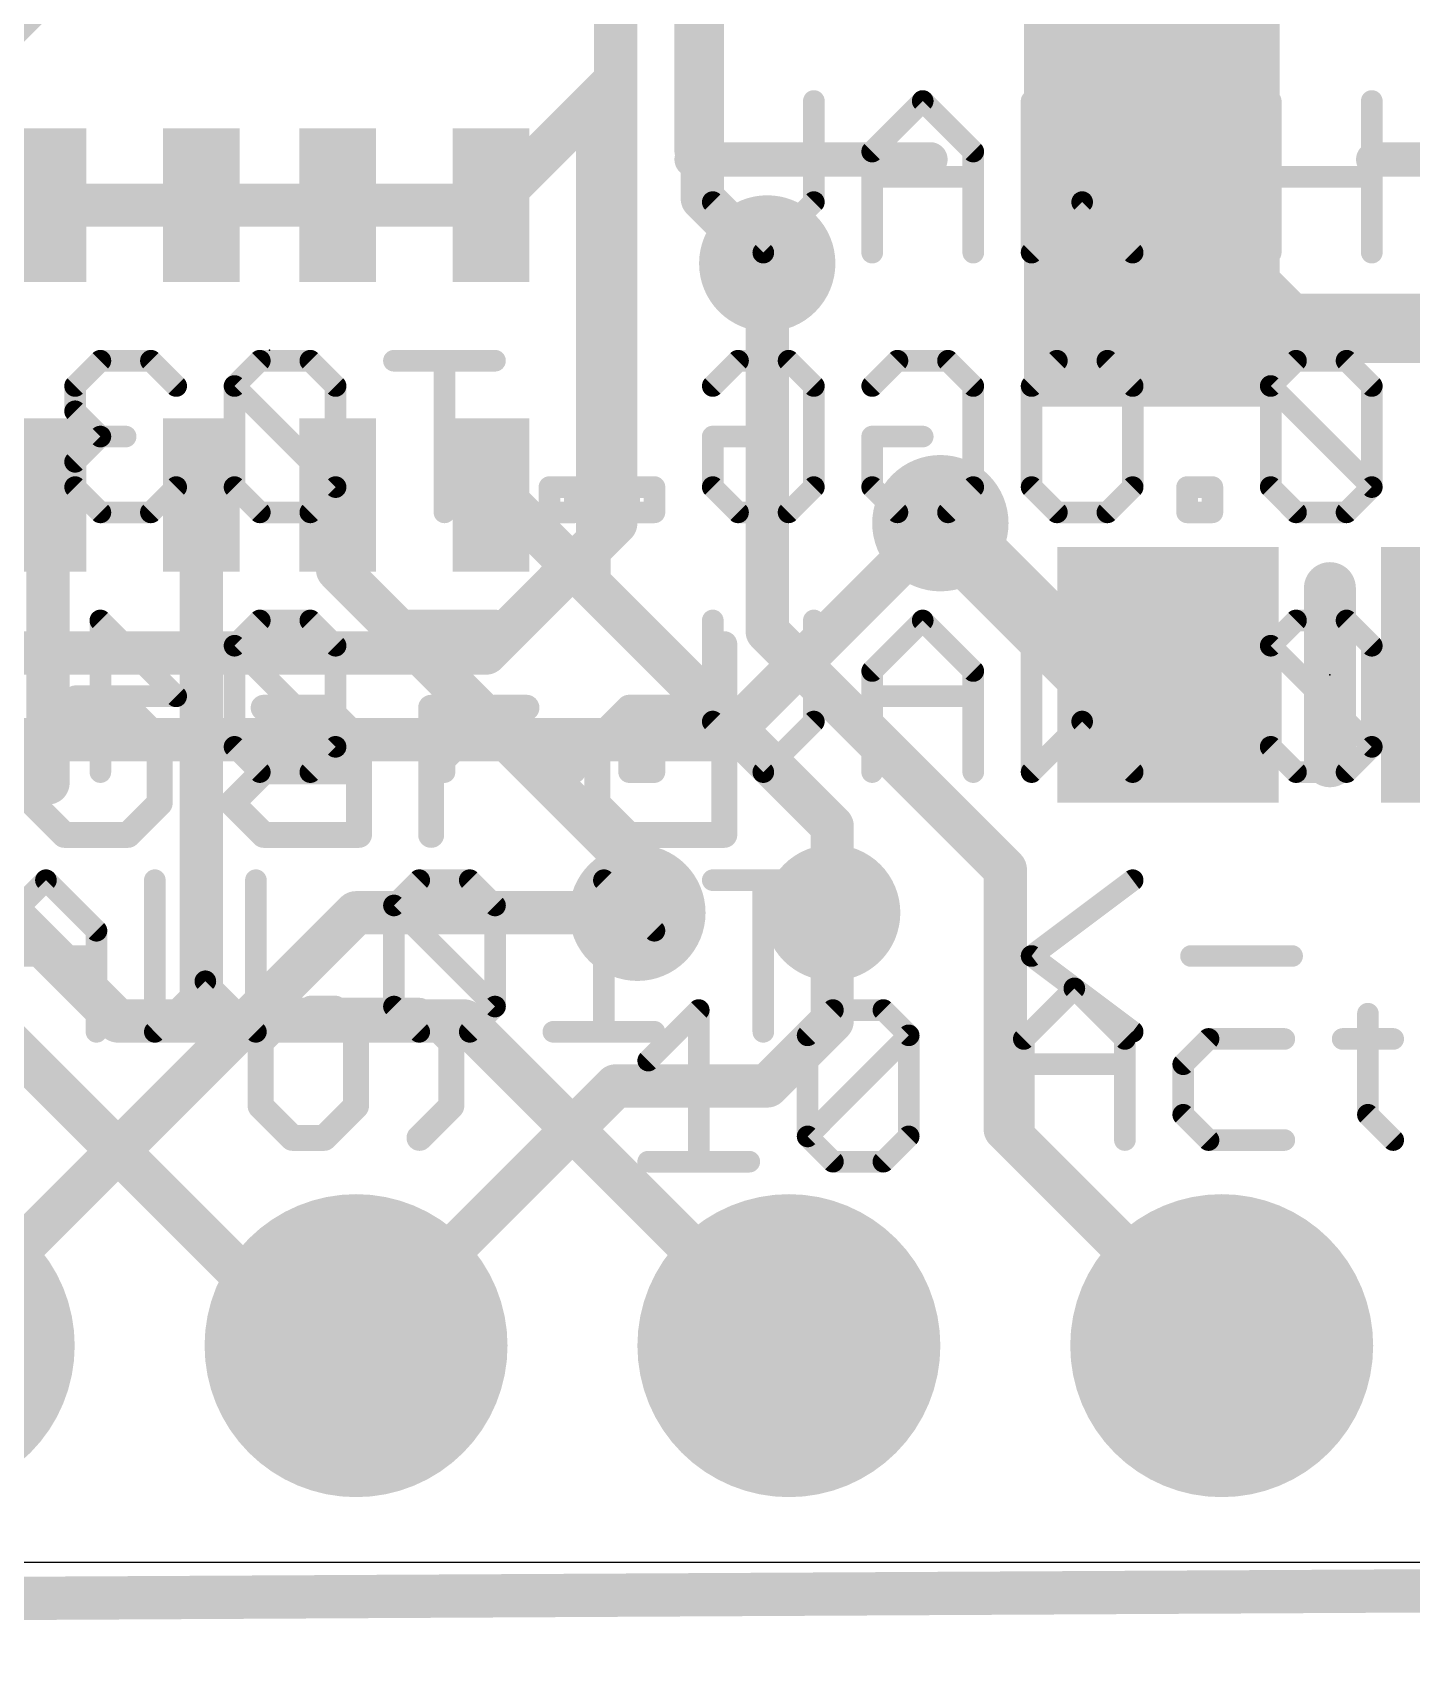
# Model space of a CAD drawing. Extents: x -0.5 to 47.2, y -0.5 to 23.4.
# Drawn here: x 31.12 to 39.21, y -0.51 to 8.98 of the extents above; entities that cross this region are included whole.
import ezdxf

# ---------------------------------------------------------------- set-up
doc = ezdxf.new("R2010")
doc.units = 0
for name, color, linetype in [('1', 12, 'CONTINUOUS'), ('16', 132, 'CONTINUOUS'), ('17', 110, 'CONTINUOUS'), ('18', 110, 'CONTINUOUS'), ('20', 53, 'CONTINUOUS'), ('21', 40, 'CONTINUOUS'), ('22', 6, 'CONTINUOUS'), ('23', 40, 'CONTINUOUS')]:
    doc.layers.add(name, color=color, linetype=linetype)

# ---------------------------------------------------------------- blocks, each defined once
blk = doc.blocks.new('ROUNDP')
at = {"const_width": 0.5}
blk.add_lwpolyline([(0, -0.25, 1), (0, 0.25, 1), (0, -0.25)], format="xyb", dxfattribs=at)
blk = doc.blocks.new('RECT')
blk.add_solid([(-0.5, -0.5), (0.5, -0.5), (-0.5, 0.5), (0.5, 0.5)])
blk = doc.blocks.new('ROUNDV')
at = {"const_width": 0.5}
blk.add_lwpolyline([(0, -0.25, 1), (0, 0.25, 1), (0, -0.25)], format="xyb", dxfattribs=at)

msp = doc.modelspace()

# ---------------------------------------------------------------- linework, layer by layer
at = {"layer": '1'}
for points, const_width in [([(37.973, 13.208), (37.973, 8.313)], 0.4064), ([(34.544, 12.573), (34.544, 8.694)], 0.254), ([(30.734, 8.763), (32.004, 10.033)], 0.254), ([(34.544, 8.694), (33.812, 7.962)], 0.254), ([(37.973, 8.313), (37.69, 8.03)], 0.4064), ([(38.481, 7.239), (37.69, 8.03)], 0.4064), ([(31.203, 7.962), (30.099, 6.858)], 0.254), ([(31.212, 7.962), (31.203, 7.962)], 0.254), ([(31.212, 7.962), (32.112, 7.962)], 0.254), ([(32.112, 7.962), (32.912, 7.962)], 0.254), ([(32.912, 7.962), (33.812, 7.962)], 0.254), ([(35.433, 5.461), (35.433, 7.62)], 0.254), ([(40.071, 7.239), (38.481, 7.239)], 0.4064), ([(31.212, 6.262), (31.212, 4.572)], 0.254), ([(32.112, 6.262), (32.112, 3.175)], 0.254), ([(32.912, 6.262), (32.912, 5.823)], 0.254), ([(33.812, 6.262), (33.812, 6.32)], 0.254), ([(33.812, 6.32), (35.814, 4.318)], 0.254), ([(37.338, 5.207), (36.449, 6.096)], 0.4064), ([(32.912, 5.823), (34.671, 4.064)], 0.254), ([(35.433, 5.461), (36.83, 4.064)], 0.254), ([(37.785, 5.207), (37.338, 5.207)], 0.4064), ([(31.212, 4.572), (26.162, 4.572)], 0.254), ([(35.814, 4.318), (35.814, 3.81)], 0.254), ([(30.734, 4.064), (31.623, 3.175)], 0.254), ([(34.671, 4.064), (34.671, 3.81)], 0.254), ([(36.83, 4.064), (36.83, 2.54)], 0.254), ([(35.814, 3.852), (35.814, 3.81)], 0.254), ([(30.48, 3.556), (32.766, 1.27)], 0.254), ([(31.623, 3.175), (32.112, 3.175)], 0.254), ([(32.112, 3.175), (33.655, 3.175)], 0.254), ([(33.655, 3.175), (35.56, 1.27)], 0.254), ([(36.83, 2.54), (38.1, 1.27)], 0.254), ([(32.766, 1.27), (33.02, 1.27)], 0.254)]:
    msp.add_lwpolyline(points, dxfattribs=dict(at, const_width=const_width))
for points, const_width in [([(34.5889, 8.6491, 1), (34.4991, 8.7389)], 0.127), ([(34.4805, 8.694, 1), (34.6075, 8.694)], 0.127), ([(38.0448, 8.2412, 1), (37.9012, 8.3848)], 0.2032), ([(37.8714, 8.313, 1), (38.0746, 8.313)], 0.2032), ([(37.7618, 8.1018, 1), (37.6182, 7.9582)], 0.2032), ([(37.6182, 8.1018, 1), (37.7618, 7.9582)], 0.2032), ([(31.203, 8.0255, 1), (31.203, 7.8985)], 0.127), ([(31.212, 8.0255, 1), (31.212, 7.8985)], 0.127), ([(31.2479, 7.9171, 1), (31.1581, 8.0069)], 0.127), ([(31.212, 7.8985, 1), (31.212, 8.0255)], 0.127), ([(32.112, 8.0255, 1), (32.112, 7.8985)], 0.127), ([(32.112, 7.8985, 1), (32.112, 8.0255)], 0.127), ([(32.912, 8.0255, 1), (32.912, 7.8985)], 0.127), ([(32.912, 7.8985, 1), (32.912, 8.0255)], 0.127), ([(33.7671, 8.0069, 1), (33.8569, 7.9171)], 0.127), ([(33.812, 7.8985, 1), (33.812, 8.0255)], 0.127), ([(35.4965, 7.62, 1), (35.3695, 7.62)], 0.127), ([(38.481, 7.3406, 1), (38.481, 7.1374)], 0.2032), ([(38.4092, 7.1672, 1), (38.5528, 7.3108)], 0.2032), ([(31.2755, 6.262, 1), (31.1485, 6.262)], 0.127), ([(32.1755, 6.262, 1), (32.0485, 6.262)], 0.127), ([(32.9755, 6.262, 1), (32.8485, 6.262)], 0.127), ([(33.8755, 6.32, 1), (33.7485, 6.32)], 0.127), ([(33.8569, 6.3649, 1), (33.7671, 6.2751)], 0.127), ([(33.7485, 6.262, 1), (33.8755, 6.262)], 0.127), ([(36.5208, 6.1678, 1), (36.3772, 6.0242)], 0.2032), ([(32.9569, 5.8679, 1), (32.8671, 5.7781)], 0.127), ([(32.8485, 5.823, 1), (32.9755, 5.823)], 0.127), ([(35.4779, 5.5059, 1), (35.3881, 5.4161)], 0.127), ([(35.3695, 5.461, 1), (35.4965, 5.461)], 0.127), ([(37.338, 5.3086, 1), (37.338, 5.1054)], 0.2032), ([(37.785, 5.1054, 1), (37.785, 5.3086)], 0.2032), ([(37.2662, 5.1352, 1), (37.4098, 5.2788)], 0.2032), ([(31.212, 4.5085, 1), (31.212, 4.6355)], 0.127), ([(31.1485, 4.572, 1), (31.2755, 4.572)], 0.127), ([(35.8775, 4.318, 1), (35.7505, 4.318)], 0.127), ([(35.7691, 4.2731, 1), (35.8589, 4.3629)], 0.127), ([(34.7345, 4.064, 1), (34.6075, 4.064)], 0.127), ([(36.8935, 4.064, 1), (36.7665, 4.064)], 0.127), ([(34.6261, 4.0191, 1), (34.7159, 4.1089)], 0.127), ([(36.7851, 4.0191, 1), (36.8749, 4.1089)], 0.127), ([(35.8775, 3.852, 1), (35.7505, 3.852)], 0.127), ([(34.6075, 3.81, 1), (34.7345, 3.81)], 0.127), ([(35.7505, 3.81, 1), (35.8775, 3.81)], 0.127), ([(35.7505, 3.81, 1), (35.8775, 3.81)], 0.127), ([(31.623, 3.2385, 1), (31.623, 3.1115)], 0.127), ([(31.5781, 3.1301, 1), (31.6679, 3.2199)], 0.127), ([(32.112, 3.2385, 1), (32.112, 3.1115)], 0.127), ([(32.0485, 3.175, 1), (32.1755, 3.175)], 0.127), ([(32.112, 3.1115, 1), (32.112, 3.2385)], 0.127), ([(33.6999, 3.2199, 1), (33.6101, 3.1301)], 0.127), ([(33.655, 3.1115, 1), (33.655, 3.2385)], 0.127), ([(36.8749, 2.5849, 1), (36.7851, 2.4951)], 0.127), ([(36.7665, 2.54, 1), (36.8935, 2.54)], 0.127), ([(32.766, 1.3335, 1), (32.766, 1.2065)], 0.127), ([(32.7211, 1.2251, 1), (32.8109, 1.3149)], 0.127), ([(33.02, 1.2065, 1), (33.02, 1.3335)], 0.127), ([(35.5151, 1.2251, 1), (35.6049, 1.3149)], 0.127), ([(38.0551, 1.2251, 1), (38.1449, 1.3149)], 0.127)]:
    msp.add_lwpolyline(points, format="xyb", dxfattribs=dict(at, const_width=const_width))
at = {"layer": '16', "const_width": 0.254}
for points in [[(35.052, 16.383), (35.052, 8.001)], [(34.544, 6.096), (34.544, 15.621)], [(35.052, 8.001), (35.433, 7.62)], [(33.782, 5.334), (34.544, 6.096)], [(35.179, 4.826), (36.449, 6.096)], [(23.114, 5.334), (33.782, 5.334)], [(22.86, 4.826), (35.179, 4.826)], [(30.48, 1.27), (33.02, 3.81)], [(33.02, 3.81), (34.671, 3.81)], [(35.814, 3.175), (35.814, 3.81)], [(35.433, 2.794), (35.814, 3.175)], [(33.02, 1.27), (34.544, 2.794)], [(34.544, 2.794), (35.433, 2.794)], [(-0.381, -0.381), (47.117, -0.127)]]:
    msp.add_lwpolyline(points, dxfattribs=at)
at = {"layer": '16', "const_width": 0.127}
for points in [[(35.0969, 8.0459, 1), (35.0071, 7.9561)], [(34.9885, 8.001, 1), (35.1155, 8.001)], [(35.3881, 7.5751, 1), (35.4779, 7.6649)], [(34.5889, 6.0511, 1), (34.4991, 6.1409)], [(36.4939, 6.0511, 1), (36.4041, 6.1409)], [(34.4805, 6.096, 1), (34.6075, 6.096)], [(33.7371, 5.3789, 1), (33.8269, 5.2891)], [(33.782, 5.2705, 1), (33.782, 5.3975)], [(35.1341, 4.8709, 1), (35.2239, 4.7811)], [(35.179, 4.7625, 1), (35.179, 4.8895)], [(33.02, 3.8735, 1), (33.02, 3.7465)], [(33.0649, 3.7651, 1), (32.9751, 3.8549)], [(34.671, 3.7465, 1), (34.671, 3.8735)], [(35.8775, 3.81, 1), (35.7505, 3.81)], [(35.7505, 3.175, 1), (35.8775, 3.175)], [(35.8589, 3.1301, 1), (35.7691, 3.2199)], [(34.544, 2.8575, 1), (34.544, 2.7305)], [(34.5889, 2.7491, 1), (34.4991, 2.8389)], [(35.3881, 2.8389, 1), (35.4779, 2.7491)], [(35.433, 2.7305, 1), (35.433, 2.8575)], [(32.9751, 1.3149, 1), (33.0649, 1.2251)]]:
    msp.add_lwpolyline(points, format="xyb", dxfattribs=at)
at = {"layer": '20'}
msp.add_line((1.905, 0), (45.085, 0), dxfattribs=at)
at = {"layer": '21'}
for points, const_width in [([(34.99, 8.28), (34.99, 14.63)], 0.2032), ([(34.412, 8.512), (34.412, 5.712)], 0.2032), ([(34.99, 8.23), (36.39, 8.23)], 0.2032), ([(43.09, 8.23), (38.99, 8.23)], 0.2032), ([(38.735, 5.715), (38.735, 4.699)], 0.3048), ([(35.181, 5.3858), (35.181, 4.2672)], 0.1524), ([(31.3084, 5.0129), (31.122, 4.8265)], 0.1524), ([(31.6813, 5.0129), (31.3084, 5.0129)], 0.1524), ([(31.8677, 4.8265), (31.6813, 5.0129)], 0.1524), ([(32.4778, 5.0129), (32.8507, 5.0129)], 0.1524), ([(32.8507, 5.0129), (33.0371, 4.8265)], 0.1524), ([(33.4608, 4.2672), (33.4608, 5.0129)], 0.1524), ([(33.4608, 4.6401), (33.8336, 5.0129)], 0.1524), ([(33.8336, 5.0129), (34.02, 5.0129)], 0.1524), ([(34.4353, 4.8265), (34.6217, 5.0129)], 0.1524), ([(34.6217, 5.0129), (35.181, 5.0129)], 0.1524), ([(31.122, 4.8265), (31.122, 4.4536)], 0.1524), ([(31.8677, 4.4536), (31.8677, 4.8265)], 0.1524), ([(33.0371, 4.8265), (33.0371, 4.2672)], 0.1524), ([(34.4353, 4.4536), (34.4353, 4.8265)], 0.1524), ([(32.2914, 4.4536), (32.4778, 4.6401)], 0.1524), ([(32.4778, 4.6401), (33.0371, 4.6401)], 0.1524), ([(31.122, 4.4536), (31.3084, 4.2672)], 0.1524), ([(31.6813, 4.2672), (31.8677, 4.4536)], 0.1524), ([(32.4778, 4.2672), (32.2914, 4.4536)], 0.1524), ([(34.6217, 4.2672), (34.4353, 4.4536)], 0.1524), ([(31.3084, 4.2672), (31.6813, 4.2672)], 0.1524), ([(33.0371, 4.2672), (32.4778, 4.2672)], 0.1524), ([(35.181, 4.2672), (34.6217, 4.2672)], 0.1524), ([(36.9388, 3.0697), (37.2354, 3.3663)], 0.127), ([(37.2354, 3.3663), (37.532, 3.0697)], 0.127), ([(32.6467, 3.2349), (32.4602, 3.0485)], 0.1524), ([(33.3924, 3.2349), (32.6467, 3.2349)], 0.1524), ([(33.0195, 2.6756), (33.0195, 3.2349)], 0.1524), ([(33.5788, 3.0485), (33.3924, 3.2349)], 0.1524), ([(34.7345, 2.9427), (35.0311, 3.2393)], 0.127), ([(35.0311, 3.2393), (35.0311, 2.3495)], 0.127), ([(35.67, 3.091), (35.8183, 3.2393)], 0.127), ([(35.8183, 3.2393), (36.1149, 3.2393)], 0.127), ([(36.1149, 3.2393), (36.2632, 3.091)], 0.127), ([(38.9581, 3.218), (38.9581, 2.6248)], 0.127), ([(35.67, 2.4978), (35.67, 3.091)], 0.127), ([(35.67, 2.4978), (36.2632, 3.091)], 0.127), ([(36.2632, 3.091), (36.2632, 2.4978)], 0.127), ([(36.9388, 2.4765), (36.9388, 3.0697)], 0.127), ([(37.532, 3.0697), (37.532, 2.4765)], 0.127), ([(38.0226, 3.0697), (37.8743, 2.9214)], 0.127), ([(38.4675, 3.0697), (38.0226, 3.0697)], 0.127), ([(38.8098, 3.0697), (39.1064, 3.0697)], 0.127), ([(32.4602, 3.0485), (32.4602, 2.6756)], 0.1524), ([(33.5788, 2.6756), (33.5788, 3.0485)], 0.1524), ([(36.9388, 2.9214), (37.532, 2.9214)], 0.127), ([(37.8743, 2.9214), (37.8743, 2.6248)], 0.127), ([(32.4602, 2.6756), (32.6467, 2.4892)], 0.1524), ([(32.8331, 2.4892), (33.0195, 2.6756)], 0.1524), ([(33.3924, 2.4892), (33.5788, 2.6756)], 0.1524), ([(37.8743, 2.6248), (38.0226, 2.4765)], 0.127), ([(38.9581, 2.6248), (39.1064, 2.4765)], 0.127), ([(32.6467, 2.4892), (32.8331, 2.4892)], 0.1524), ([(35.8183, 2.3495), (35.67, 2.4978)], 0.127), ([(36.2632, 2.4978), (36.1149, 2.3495)], 0.127), ([(38.0226, 2.4765), (38.4675, 2.4765)], 0.127), ([(34.7345, 2.3495), (35.3277, 2.3495)], 0.127), ([(36.1149, 2.3495), (35.8183, 2.3495)], 0.127)]:
    msp.add_lwpolyline(points, dxfattribs=dict(at, const_width=const_width))
for points, const_width in [([(34.4628, 8.512, 1), (34.3612, 8.512)], 0.1016), ([(34.99, 8.2808, 1), (34.99, 8.1792)], 0.1016), ([(34.9392, 8.28, 1), (35.0408, 8.28)], 0.1016), ([(36.39, 8.1792, 1), (36.39, 8.2808)], 0.1016), ([(38.99, 8.2808, 1), (38.99, 8.1792)], 0.1016), ([(38.8112, 5.715, 1), (38.6588, 5.715)], 0.1524), ([(34.3612, 5.712, 1), (34.4628, 5.712)], 0.1016), ([(35.2191, 5.3858, 1), (35.1429, 5.3858)], 0.0762), ([(31.3084, 5.051, 1), (31.3084, 4.9748)], 0.0762), ([(31.3353, 4.986, 1), (31.2815, 5.0398)], 0.0762), ([(31.7082, 5.0398, 1), (31.6543, 4.986)], 0.0762), ([(31.6813, 4.9748, 1), (31.6813, 5.051)], 0.0762), ([(32.4778, 5.051, 1), (32.4778, 4.9748)], 0.0762), ([(32.8776, 5.0398, 1), (32.8237, 4.986)], 0.0762), ([(32.8507, 4.9748, 1), (32.8507, 5.051)], 0.0762), ([(33.4989, 5.0129, 1), (33.4227, 5.0129)], 0.0762), ([(33.8336, 5.051, 1), (33.8336, 4.9748)], 0.0762), ([(33.8606, 4.986, 1), (33.8067, 5.0398)], 0.0762), ([(34.02, 4.9748, 1), (34.02, 5.051)], 0.0762), ([(34.6217, 5.051, 1), (34.6217, 4.9748)], 0.0762), ([(34.6486, 4.986, 1), (34.5948, 5.0398)], 0.0762), ([(35.181, 4.9748, 1), (35.181, 5.051)], 0.0762), ([(31.095, 4.8534, 1), (31.1489, 4.7995)], 0.0762), ([(31.1601, 4.8265, 1), (31.0839, 4.8265)], 0.0762), ([(31.9058, 4.8265, 1), (31.8296, 4.8265)], 0.0762), ([(31.8407, 4.7995, 1), (31.8946, 4.8534)], 0.0762), ([(33.0752, 4.8265, 1), (32.999, 4.8265)], 0.0762), ([(33.0101, 4.7995, 1), (33.064, 4.8534)], 0.0762), ([(34.4083, 4.8534, 1), (34.4622, 4.7995)], 0.0762), ([(34.4734, 4.8265, 1), (34.3972, 4.8265)], 0.0762), ([(38.6588, 4.699, 1), (38.8112, 4.699)], 0.1524), ([(32.4778, 4.6782, 1), (32.4778, 4.602)], 0.0762), ([(32.5047, 4.6131, 1), (32.4509, 4.667)], 0.0762), ([(33.0371, 4.602, 1), (33.0371, 4.6782)], 0.0762), ([(33.4338, 4.667, 1), (33.4877, 4.6131)], 0.0762), ([(31.1489, 4.4806, 1), (31.095, 4.4267)], 0.0762), ([(31.0839, 4.4536, 1), (31.1601, 4.4536)], 0.0762), ([(31.8296, 4.4536, 1), (31.9058, 4.4536)], 0.0762), ([(31.8946, 4.4267, 1), (31.8407, 4.4806)], 0.0762), ([(32.3183, 4.4806, 1), (32.2644, 4.4267)], 0.0762), ([(32.2644, 4.4806, 1), (32.3183, 4.4267)], 0.0762), ([(34.4622, 4.4806, 1), (34.4083, 4.4267)], 0.0762), ([(34.3972, 4.4536, 1), (34.4734, 4.4536)], 0.0762), ([(31.3084, 4.3053, 1), (31.3084, 4.2291)], 0.0762), ([(31.2815, 4.2403, 1), (31.3353, 4.2941)], 0.0762), ([(31.6543, 4.2941, 1), (31.7082, 4.2403)], 0.0762), ([(31.6813, 4.2291, 1), (31.6813, 4.3053)], 0.0762), ([(32.4778, 4.3053, 1), (32.4778, 4.2291)], 0.0762), ([(32.4509, 4.2403, 1), (32.5047, 4.2941)], 0.0762), ([(32.999, 4.2672, 1), (33.0752, 4.2672)], 0.0762), ([(33.0371, 4.2291, 1), (33.0371, 4.3053)], 0.0762), ([(33.4227, 4.2672, 1), (33.4989, 4.2672)], 0.0762), ([(34.6217, 4.3053, 1), (34.6217, 4.2291)], 0.0762), ([(34.5948, 4.2403, 1), (34.6486, 4.2941)], 0.0762), ([(35.1429, 4.2672, 1), (35.2191, 4.2672)], 0.0762), ([(35.181, 4.2291, 1), (35.181, 4.3053)], 0.0762), ([(37.2578, 3.3887, 1), (37.2129, 3.3438)], 0.0635), ([(37.2578, 3.3438, 1), (37.2129, 3.3887)], 0.0635), ([(32.6467, 3.273, 1), (32.6467, 3.1968)], 0.0762), ([(32.6736, 3.208, 1), (32.6197, 3.2618)], 0.0762), ([(33.0576, 3.2349, 1), (32.9814, 3.2349)], 0.0762), ([(33.4193, 3.2618, 1), (33.3654, 3.208)], 0.0762), ([(33.3924, 3.1968, 1), (33.3924, 3.273)], 0.0762), ([(35.0628, 3.2393, 1), (34.9993, 3.2393)], 0.0635), ([(35.0535, 3.2168, 1), (35.0086, 3.2617)], 0.0635), ([(35.8183, 3.271, 1), (35.8183, 3.2075)], 0.0635), ([(35.8408, 3.2168, 1), (35.7959, 3.2617)], 0.0635), ([(36.1373, 3.2617, 1), (36.0924, 3.2168)], 0.0635), ([(36.1149, 3.2075, 1), (36.1149, 3.271)], 0.0635), ([(38.9899, 3.218, 1), (38.9264, 3.218)], 0.0635), ([(35.7018, 3.091, 1), (35.6383, 3.091)], 0.0635), ([(35.6476, 3.1134, 1), (35.6925, 3.0685)], 0.0635), ([(36.2949, 3.091, 1), (36.2314, 3.091)], 0.0635), ([(36.2856, 3.0685, 1), (36.2407, 3.1134)], 0.0635), ([(36.2407, 3.0685, 1), (36.2856, 3.1134)], 0.0635), ([(36.9705, 3.0697, 1), (36.907, 3.0697)], 0.0635), ([(37.5637, 3.0697, 1), (37.5002, 3.0697)], 0.0635), ([(38.0226, 3.1014, 1), (38.0226, 3.0379)], 0.0635), ([(38.045, 3.0472, 1), (38.0001, 3.0921)], 0.0635), ([(38.4675, 3.0379, 1), (38.4675, 3.1014)], 0.0635), ([(38.8098, 3.1014, 1), (38.8098, 3.0379)], 0.0635), ([(39.1064, 3.0379, 1), (39.1064, 3.1014)], 0.0635), ([(32.4983, 3.0485, 1), (32.4221, 3.0485)], 0.0762), ([(32.4333, 3.0754, 1), (32.4872, 3.0215)], 0.0762), ([(33.6169, 3.0485, 1), (33.5407, 3.0485)], 0.0762), ([(33.5519, 3.0215, 1), (33.6057, 3.0754)], 0.0762), ([(36.9163, 3.0921, 1), (36.9612, 3.0472)], 0.0635), ([(37.5095, 3.0472, 1), (37.5544, 3.0921)], 0.0635), ([(34.712, 2.9651, 1), (34.757, 2.9202)], 0.0635), ([(36.9388, 2.9531, 1), (36.9388, 2.8896)], 0.0635), ([(37.532, 2.8896, 1), (37.532, 2.9531)], 0.0635), ([(37.9061, 2.9214, 1), (37.8426, 2.9214)], 0.0635), ([(37.8518, 2.9438, 1), (37.8968, 2.8989)], 0.0635), ([(32.4872, 2.7026, 1), (32.4333, 2.6487)], 0.0762), ([(33.0465, 2.6487, 1), (32.9926, 2.7026)], 0.0762), ([(33.6057, 2.6487, 1), (33.5519, 2.7026)], 0.0762), ([(32.4221, 2.6756, 1), (32.4983, 2.6756)], 0.0762), ([(32.9814, 2.6756, 1), (33.0576, 2.6756)], 0.0762), ([(33.5407, 2.6756, 1), (33.6169, 2.6756)], 0.0762), ([(37.8968, 2.6472, 1), (37.8518, 2.6023)], 0.0635), ([(37.8426, 2.6248, 1), (37.9061, 2.6248)], 0.0635), ([(38.9264, 2.6248, 1), (38.9899, 2.6248)], 0.0635), ([(38.9806, 2.6472, 1), (38.9357, 2.6023)], 0.0635), ([(32.6467, 2.5273, 1), (32.6467, 2.4511)], 0.0762), ([(32.8331, 2.4511, 1), (32.8331, 2.5273)], 0.0762), ([(35.6925, 2.5202, 1), (35.6476, 2.4753)], 0.0635), ([(36.2856, 2.4753, 1), (36.2407, 2.5202)], 0.0635), ([(32.6197, 2.4623, 1), (32.6736, 2.5161)], 0.0762), ([(32.8062, 2.5161, 1), (32.86, 2.4623)], 0.0762), ([(33.3654, 2.5161, 1), (33.4193, 2.4623)], 0.0762), ([(35.6383, 2.4978, 1), (35.7018, 2.4978)], 0.0635), ([(35.6476, 2.5202, 1), (35.6925, 2.4753)], 0.0635), ([(36.2314, 2.4978, 1), (36.2949, 2.4978)], 0.0635), ([(36.907, 2.4765, 1), (36.9705, 2.4765)], 0.0635), ([(37.5002, 2.4765, 1), (37.5637, 2.4765)], 0.0635), ([(38.0226, 2.5083, 1), (38.0226, 2.4447)], 0.0635), ([(38.0001, 2.454, 1), (38.045, 2.499)], 0.0635), ([(38.4675, 2.4447, 1), (38.4675, 2.5083)], 0.0635), ([(39.084, 2.454, 1), (39.1289, 2.499)], 0.0635), ([(34.7345, 2.3813, 1), (34.7345, 2.3177)], 0.0635), ([(34.9993, 2.3495, 1), (35.0628, 2.3495)], 0.0635), ([(35.3277, 2.3177, 1), (35.3277, 2.3813)], 0.0635), ([(35.8183, 2.3813, 1), (35.8183, 2.3177)], 0.0635), ([(35.7959, 2.327, 1), (35.8408, 2.372)], 0.0635), ([(36.0924, 2.372, 1), (36.1373, 2.327)], 0.0635), ([(36.1149, 2.3177, 1), (36.1149, 2.3813)], 0.0635)]:
    msp.add_lwpolyline(points, format="xyb", dxfattribs=dict(at, const_width=const_width))
at = {"layer": '22', "const_width": 0.0635}
for points in [[(35.1451, 8.5733, 1), (35.0816, 8.5733)], [(35.7383, 8.5733, 1), (35.6748, 8.5733)], [(36.3679, 8.5957, 1), (36.323, 8.5508)], [(36.3679, 8.5508, 1), (36.323, 8.5957)], [(37.0162, 8.5733, 1), (36.9527, 8.5733)], [(37.6093, 8.5733, 1), (37.5458, 8.5733)], [(38.4194, 8.5733, 1), (38.3559, 8.5733)], [(39.0126, 8.5733, 1), (38.9491, 8.5733)], [(36.0264, 8.2991, 1), (36.0714, 8.2542)], [(36.0807, 8.2767, 1), (36.0172, 8.2767)], [(36.6738, 8.2767, 1), (36.6103, 8.2767)], [(36.6196, 8.2542, 1), (36.6645, 8.2991)], [(36.0489, 8.1601, 1), (36.0489, 8.0966)], [(36.6421, 8.0966, 1), (36.6421, 8.1601)], [(38.3877, 8.1601, 1), (38.3877, 8.0966)], [(38.9809, 8.0966, 1), (38.9809, 8.1601)], [(35.0816, 7.9801, 1), (35.1451, 7.9801)], [(35.1358, 8.0025, 1), (35.0909, 7.9576)], [(35.6748, 7.9801, 1), (35.7383, 7.9801)], [(35.729, 7.9576, 1), (35.6841, 8.0025)], [(37.3035, 8.0025, 1), (37.2586, 7.9576)], [(37.3035, 7.9576, 1), (37.2586, 8.0025)], [(37.9288, 7.8318, 1), (37.8653, 7.8318)], [(37.8971, 7.8635, 1), (37.8971, 7.8)], [(38.0771, 7.8318, 1), (38.0136, 7.8318)], [(38.0453, 7.8, 1), (38.0453, 7.8635)], [(35.3875, 7.706, 1), (35.4324, 7.661)], [(35.3875, 7.661, 1), (35.4324, 7.706)], [(36.0172, 7.6835, 1), (36.0807, 7.6835)], [(36.6103, 7.6835, 1), (36.6738, 7.6835)], [(36.962, 7.706, 1), (37.0069, 7.661)], [(36.9527, 7.6835, 1), (37.0162, 7.6835)], [(37.5458, 7.6835, 1), (37.6093, 7.6835)], [(37.5551, 7.661, 1), (37.6, 7.706)], [(37.8653, 7.6835, 1), (37.9288, 7.6835)], [(37.8971, 7.7153, 1), (37.8971, 7.6518)], [(38.0136, 7.6835, 1), (38.0771, 7.6835)], [(38.0453, 7.6518, 1), (38.0453, 7.7153)], [(38.3559, 7.6835, 1), (38.4194, 7.6835)], [(38.9491, 7.6835, 1), (39.0126, 7.6835)], [(31.5196, 7.081, 1), (31.5196, 7.0175)], [(31.5421, 7.0268, 1), (31.4971, 7.0717)], [(31.8386, 7.0717, 1), (31.7937, 7.0268)], [(31.8162, 7.0175, 1), (31.8162, 7.081)], [(32.4551, 7.081, 1), (32.4551, 7.0175)], [(32.4776, 7.0268, 1), (32.4327, 7.0717)], [(32.7742, 7.0717, 1), (32.7293, 7.0268)], [(32.7517, 7.0175, 1), (32.7517, 7.081)], [(33.2423, 7.081, 1), (33.2423, 7.0175)], [(33.5707, 7.0493, 1), (33.5072, 7.0493)], [(33.8355, 7.0175, 1), (33.8355, 7.081)], [(35.2617, 7.081, 1), (35.2617, 7.0175)], [(35.2841, 7.0268, 1), (35.2392, 7.0717)], [(35.5807, 7.0717, 1), (35.5358, 7.0268)], [(35.5583, 7.0175, 1), (35.5583, 7.081)], [(36.1972, 7.081, 1), (36.1972, 7.0175)], [(36.2196, 7.0268, 1), (36.1747, 7.0717)], [(36.5162, 7.0717, 1), (36.4713, 7.0268)], [(36.4938, 7.0175, 1), (36.4938, 7.081)], [(37.1327, 7.081, 1), (37.1327, 7.0175)], [(37.1552, 7.0268, 1), (37.1103, 7.0717)], [(37.4518, 7.0717, 1), (37.4068, 7.0268)], [(37.4293, 7.0175, 1), (37.4293, 7.081)], [(38.536, 7.081, 1), (38.536, 7.0175)], [(38.5584, 7.0268, 1), (38.5135, 7.0717)], [(38.855, 7.0717, 1), (38.8101, 7.0268)], [(38.8326, 7.0175, 1), (38.8326, 7.081)], [(31.4031, 6.901, 1), (31.3396, 6.901)], [(31.3489, 6.9234, 1), (31.3938, 6.8785)], [(31.942, 6.8785, 1), (31.9869, 6.9234)], [(32.3386, 6.901, 1), (32.2751, 6.901)], [(32.3293, 6.9234, 1), (32.2844, 6.8785)], [(32.2844, 6.9234, 1), (32.3293, 6.8785)], [(32.9317, 6.901, 1), (32.8682, 6.901)], [(32.8775, 6.8785, 1), (32.9224, 6.9234)], [(35.0909, 6.9234, 1), (35.1358, 6.8785)], [(35.7383, 6.901, 1), (35.6748, 6.901)], [(35.6841, 6.8785, 1), (35.729, 6.9234)], [(36.0264, 6.9234, 1), (36.0714, 6.8785)], [(36.6738, 6.901, 1), (36.6103, 6.901)], [(36.6196, 6.8785, 1), (36.6645, 6.9234)], [(37.0162, 6.901, 1), (36.9527, 6.901)], [(36.962, 6.9234, 1), (37.0069, 6.8785)], [(37.6093, 6.901, 1), (37.5458, 6.901)], [(37.5551, 6.8785, 1), (37.6, 6.9234)], [(38.4194, 6.901, 1), (38.3559, 6.901)], [(38.4101, 6.9234, 1), (38.3652, 6.8785)], [(38.3652, 6.9234, 1), (38.4101, 6.8785)], [(39.0126, 6.901, 1), (38.9491, 6.901)], [(38.9584, 6.8785, 1), (39.0033, 6.9234)], [(31.3938, 6.7751, 1), (31.3489, 6.7302)], [(31.3396, 6.7527, 1), (31.4031, 6.7527)], [(31.5196, 6.6361, 1), (31.5196, 6.5726)], [(31.5421, 6.5819, 1), (31.4971, 6.6268)], [(31.4971, 6.5819, 1), (31.5421, 6.6268)], [(31.6679, 6.5726, 1), (31.6679, 6.6361)], [(35.1451, 6.6044, 1), (35.0816, 6.6044)], [(35.1134, 6.6361, 1), (35.1134, 6.5726)], [(35.41, 6.5726, 1), (35.41, 6.6361)], [(36.0489, 6.6361, 1), (36.0489, 6.5726)], [(36.0807, 6.6044, 1), (36.0172, 6.6044)], [(36.3455, 6.5726, 1), (36.3455, 6.6361)], [(31.4031, 6.4561, 1), (31.3396, 6.4561)], [(31.3489, 6.4785, 1), (31.3938, 6.4336)], [(31.3938, 6.3302, 1), (31.3489, 6.2853)], [(31.9869, 6.2853, 1), (31.942, 6.3302)], [(32.3293, 6.3302, 1), (32.2844, 6.2853)], [(32.9224, 6.2853, 1), (32.8775, 6.3302)], [(32.8775, 6.2853, 1), (32.9224, 6.3302)], [(34.1867, 6.3078, 1), (34.1232, 6.3078)], [(34.155, 6.3395, 1), (34.155, 6.276)], [(34.335, 6.3078, 1), (34.2715, 6.3078)], [(34.3033, 6.276, 1), (34.3033, 6.3395)], [(34.6227, 6.3395, 1), (34.6227, 6.276)], [(34.6545, 6.3078, 1), (34.591, 6.3078)], [(34.8028, 6.3078, 1), (34.7393, 6.3078)], [(34.771, 6.276, 1), (34.771, 6.3395)], [(35.1358, 6.3302, 1), (35.0909, 6.2853)], [(35.729, 6.2853, 1), (35.6841, 6.3302)], [(36.0714, 6.3302, 1), (36.0264, 6.2853)], [(36.6645, 6.2853, 1), (36.6196, 6.3302)], [(37.0069, 6.3302, 1), (36.962, 6.2853)], [(37.6, 6.2853, 1), (37.5551, 6.3302)], [(37.9288, 6.3078, 1), (37.8653, 6.3078)], [(37.8971, 6.3395, 1), (37.8971, 6.276)], [(38.0771, 6.3078, 1), (38.0136, 6.3078)], [(38.0453, 6.276, 1), (38.0453, 6.3395)], [(38.4101, 6.3302, 1), (38.3652, 6.2853)], [(39.0033, 6.2853, 1), (38.9584, 6.3302)], [(38.9584, 6.2853, 1), (39.0033, 6.3302)], [(31.3396, 6.3078, 1), (31.4031, 6.3078)], [(32.2751, 6.3078, 1), (32.3386, 6.3078)], [(32.8682, 6.3078, 1), (32.9317, 6.3078)], [(35.0816, 6.3078, 1), (35.1451, 6.3078)], [(35.6748, 6.3078, 1), (35.7383, 6.3078)], [(36.0172, 6.3078, 1), (36.0807, 6.3078)], [(36.6103, 6.3078, 1), (36.6738, 6.3078)], [(36.9527, 6.3078, 1), (37.0162, 6.3078)], [(37.5458, 6.3078, 1), (37.6093, 6.3078)], [(38.3559, 6.3078, 1), (38.4194, 6.3078)], [(38.9491, 6.3078, 1), (39.0126, 6.3078)], [(31.5196, 6.1913, 1), (31.5196, 6.1278)], [(31.4971, 6.137, 1), (31.5421, 6.182)], [(31.7937, 6.182, 1), (31.8386, 6.137)], [(31.8162, 6.1278, 1), (31.8162, 6.1913)], [(32.4551, 6.1913, 1), (32.4551, 6.1278)], [(32.4327, 6.137, 1), (32.4776, 6.182)], [(32.7293, 6.182, 1), (32.7742, 6.137)], [(32.7517, 6.1278, 1), (32.7517, 6.1913)], [(33.5072, 6.1595, 1), (33.5707, 6.1595)], [(34.1232, 6.1595, 1), (34.1867, 6.1595)], [(34.155, 6.1913, 1), (34.155, 6.1278)], [(34.2715, 6.1595, 1), (34.335, 6.1595)], [(34.3033, 6.1278, 1), (34.3033, 6.1913)], [(34.6227, 6.1913, 1), (34.6227, 6.1278)], [(34.591, 6.1595, 1), (34.6545, 6.1595)], [(34.7393, 6.1595, 1), (34.8028, 6.1595)], [(34.771, 6.1278, 1), (34.771, 6.1913)], [(35.2617, 6.1913, 1), (35.2617, 6.1278)], [(35.2392, 6.137, 1), (35.2841, 6.182)], [(35.5358, 6.182, 1), (35.5807, 6.137)], [(35.5583, 6.1278, 1), (35.5583, 6.1913)], [(36.1972, 6.1913, 1), (36.1972, 6.1278)], [(36.1747, 6.137, 1), (36.2196, 6.182)], [(36.4713, 6.182, 1), (36.5162, 6.137)], [(36.4938, 6.1278, 1), (36.4938, 6.1913)], [(37.1327, 6.1913, 1), (37.1327, 6.1278)], [(37.1103, 6.137, 1), (37.1552, 6.182)], [(37.4068, 6.182, 1), (37.4518, 6.137)], [(37.4293, 6.1278, 1), (37.4293, 6.1913)], [(37.8653, 6.1595, 1), (37.9288, 6.1595)], [(37.8971, 6.1913, 1), (37.8971, 6.1278)], [(38.0136, 6.1595, 1), (38.0771, 6.1595)], [(38.0453, 6.1278, 1), (38.0453, 6.1913)], [(38.536, 6.1913, 1), (38.536, 6.1278)], [(38.5135, 6.137, 1), (38.5584, 6.182)], [(38.8101, 6.182, 1), (38.855, 6.137)], [(38.8326, 6.1278, 1), (38.8326, 6.1913)], [(31.5421, 5.5477, 1), (31.4971, 5.5028)], [(31.5513, 5.5253, 1), (31.4879, 5.5253)], [(32.4551, 5.557, 1), (32.4551, 5.4935)], [(32.4776, 5.5028, 1), (32.4327, 5.5477)], [(32.7742, 5.5477, 1), (32.7293, 5.5028)], [(32.7517, 5.4935, 1), (32.7517, 5.557)], [(33.2423, 5.557, 1), (33.2423, 5.4935)], [(33.5707, 5.5253, 1), (33.5072, 5.5253)], [(33.8355, 5.4935, 1), (33.8355, 5.557)], [(35.1451, 5.5253, 1), (35.0816, 5.5253)], [(35.7383, 5.5253, 1), (35.6748, 5.5253)], [(36.3679, 5.5477, 1), (36.323, 5.5028)], [(36.3679, 5.5028, 1), (36.323, 5.5477)], [(37.0162, 5.5253, 1), (36.9527, 5.5253)], [(37.6093, 5.5253, 1), (37.5458, 5.5253)], [(38.536, 5.557, 1), (38.536, 5.4935)], [(38.5584, 5.5028, 1), (38.5135, 5.5477)], [(38.855, 5.5477, 1), (38.8101, 5.5028)], [(38.8326, 5.4935, 1), (38.8326, 5.557)], [(32.3386, 5.377, 1), (32.2751, 5.377)], [(32.3293, 5.3994, 1), (32.2844, 5.3545)], [(32.2844, 5.3994, 1), (32.3293, 5.3545)], [(32.9317, 5.377, 1), (32.8682, 5.377)], [(32.8775, 5.3545, 1), (32.9224, 5.3994)], [(38.4194, 5.377, 1), (38.3559, 5.377)], [(38.4101, 5.3994, 1), (38.3652, 5.3545)], [(38.3652, 5.3994, 1), (38.4101, 5.3545)], [(39.0126, 5.377, 1), (38.9491, 5.377)], [(38.9584, 5.3545, 1), (39.0033, 5.3994)], [(36.0264, 5.2511, 1), (36.0714, 5.2062)], [(36.0807, 5.2287, 1), (36.0172, 5.2287)], [(36.6738, 5.2287, 1), (36.6103, 5.2287)], [(36.6196, 5.2062, 1), (36.6645, 5.2511)], [(31.3713, 5.1121, 1), (31.3713, 5.0486)], [(31.942, 5.0579, 1), (31.9869, 5.1028)], [(31.9645, 5.0486, 1), (31.9645, 5.1121)], [(36.0489, 5.1121, 1), (36.0489, 5.0486)], [(36.6421, 5.0486, 1), (36.6421, 5.1121)], [(35.0816, 4.9321, 1), (35.1451, 4.9321)], [(35.1358, 4.9545, 1), (35.0909, 4.9096)], [(35.6748, 4.9321, 1), (35.7383, 4.9321)], [(35.729, 4.9096, 1), (35.6841, 4.9545)], [(37.3035, 4.9545, 1), (37.2586, 4.9096)], [(37.3035, 4.9096, 1), (37.2586, 4.9545)], [(32.3293, 4.8062, 1), (32.2844, 4.7613)], [(32.9224, 4.7613, 1), (32.8775, 4.8062)], [(32.8775, 4.7613, 1), (32.9224, 4.8062)], [(34.1867, 4.7838, 1), (34.1232, 4.7838)], [(34.155, 4.8155, 1), (34.155, 4.752)], [(34.335, 4.7838, 1), (34.2715, 4.7838)], [(34.3033, 4.752, 1), (34.3033, 4.8155)], [(34.6545, 4.7838, 1), (34.591, 4.7838)], [(34.6227, 4.8155, 1), (34.6227, 4.752)], [(34.8028, 4.7838, 1), (34.7393, 4.7838)], [(34.771, 4.752, 1), (34.771, 4.8155)], [(37.9288, 4.7838, 1), (37.8653, 4.7838)], [(37.8971, 4.8155, 1), (37.8971, 4.752)], [(38.0771, 4.7838, 1), (38.0136, 4.7838)], [(38.0453, 4.752, 1), (38.0453, 4.8155)], [(38.4101, 4.8062, 1), (38.3652, 4.7613)], [(39.0033, 4.7613, 1), (38.9584, 4.8062)], [(38.9584, 4.7613, 1), (39.0033, 4.8062)], [(32.2751, 4.7838, 1), (32.3386, 4.7838)], [(32.8682, 4.7838, 1), (32.9317, 4.7838)], [(38.3559, 4.7838, 1), (38.4194, 4.7838)], [(38.9491, 4.7838, 1), (39.0126, 4.7838)], [(31.4879, 4.6355, 1), (31.5513, 4.6355)], [(32.4551, 4.6673, 1), (32.4551, 4.6038)], [(32.4327, 4.613, 1), (32.4776, 4.658)], [(32.7293, 4.658, 1), (32.7742, 4.613)], [(32.7517, 4.6038, 1), (32.7517, 4.6673)], [(33.5072, 4.6355, 1), (33.5707, 4.6355)], [(34.1232, 4.6355, 1), (34.1867, 4.6355)], [(34.155, 4.6673, 1), (34.155, 4.6038)], [(34.2715, 4.6355, 1), (34.335, 4.6355)], [(34.3033, 4.6038, 1), (34.3033, 4.6673)], [(34.6227, 4.6673, 1), (34.6227, 4.6038)], [(34.591, 4.6355, 1), (34.6545, 4.6355)], [(34.7393, 4.6355, 1), (34.8028, 4.6355)], [(34.771, 4.6038, 1), (34.771, 4.6673)], [(35.3875, 4.658, 1), (35.4324, 4.613)], [(35.3875, 4.613, 1), (35.4324, 4.658)], [(36.0172, 4.6355, 1), (36.0807, 4.6355)], [(36.6103, 4.6355, 1), (36.6738, 4.6355)], [(36.962, 4.658, 1), (37.0069, 4.613)], [(36.9527, 4.6355, 1), (37.0162, 4.6355)], [(37.5458, 4.6355, 1), (37.6093, 4.6355)], [(37.5551, 4.613, 1), (37.6, 4.658)], [(37.8653, 4.6355, 1), (37.9288, 4.6355)], [(37.8971, 4.6673, 1), (37.8971, 4.6038)], [(38.0136, 4.6355, 1), (38.0771, 4.6355)], [(38.0453, 4.6038, 1), (38.0453, 4.6673)], [(38.536, 4.6673, 1), (38.536, 4.6038)], [(38.5135, 4.613, 1), (38.5584, 4.658)], [(38.8101, 4.658, 1), (38.855, 4.613)], [(38.8326, 4.6038, 1), (38.8326, 4.6673)], [(31.2226, 4.0237, 1), (31.1777, 3.9788)], [(31.2226, 3.9788, 1), (31.1777, 4.0237)], [(31.8708, 4.0013, 1), (31.8073, 4.0013)], [(32.464, 4.0013, 1), (32.4005, 4.0013)], [(33.3906, 4.033, 1), (33.3906, 3.9695)], [(33.4131, 3.9788, 1), (33.3682, 4.0237)], [(33.7097, 4.0237, 1), (33.6648, 3.9788)], [(33.6872, 3.9695, 1), (33.6872, 4.033)], [(34.5062, 4.0013, 1), (34.4427, 4.0013)], [(34.4969, 4.0237, 1), (34.452, 3.9788)], [(35.1134, 4.033, 1), (35.1134, 3.9695)], [(35.4417, 4.0013, 1), (35.3782, 4.0013)], [(35.7066, 3.9695, 1), (35.7066, 4.033)], [(37.5966, 3.9759, 1), (37.5585, 4.0267)], [(33.2741, 3.853, 1), (33.2106, 3.853)], [(33.2648, 3.8754, 1), (33.2199, 3.8305)], [(33.2199, 3.8754, 1), (33.2648, 3.8305)], [(33.8673, 3.853, 1), (33.8038, 3.853)], [(33.8131, 3.8305, 1), (33.858, 3.8754)], [(31.5285, 3.7047, 1), (31.465, 3.7047)], [(31.4743, 3.6822, 1), (31.5192, 3.7271)], [(34.7486, 3.6822, 1), (34.7935, 3.7271)], [(31.4967, 3.5246, 1), (31.4967, 3.5881)], [(37.0035, 3.5818, 1), (36.9654, 3.531)], [(36.9654, 3.5818, 1), (37.0035, 3.531)], [(37.9199, 3.5881, 1), (37.9199, 3.5246)], [(38.5131, 3.5246, 1), (38.5131, 3.5881)], [(32.1581, 3.4305, 1), (32.1132, 3.3856)], [(32.1581, 3.3856, 1), (32.1132, 3.4305)], [(32.7517, 3.2915, 1), (32.7517, 3.228)], [(32.7835, 3.2598, 1), (32.72, 3.2598)], [(32.9317, 3.2598, 1), (32.8682, 3.2598)], [(32.9, 3.228, 1), (32.9, 3.2915)], [(33.2648, 3.2822, 1), (33.2199, 3.2373)], [(33.858, 3.2373, 1), (33.8131, 3.2822)], [(33.2106, 3.2598, 1), (33.2741, 3.2598)], [(33.8038, 3.2598, 1), (33.8673, 3.2598)], [(33.8131, 3.2373, 1), (33.858, 3.2822)], [(31.465, 3.1115, 1), (31.5285, 3.1115)], [(31.8166, 3.134, 1), (31.8615, 3.089)], [(31.8073, 3.1115, 1), (31.8708, 3.1115)], [(32.4005, 3.1115, 1), (32.464, 3.1115)], [(32.4098, 3.089, 1), (32.4547, 3.134)], [(32.7517, 3.1433, 1), (32.7517, 3.0797)], [(32.72, 3.1115, 1), (32.7835, 3.1115)], [(32.8682, 3.1115, 1), (32.9317, 3.1115)], [(32.9, 3.0797, 1), (32.9, 3.1433)], [(33.3906, 3.1433, 1), (33.3906, 3.0797)], [(33.3682, 3.089, 1), (33.4131, 3.134)], [(33.6648, 3.134, 1), (33.7097, 3.089)], [(33.6872, 3.0797, 1), (33.6872, 3.1433)], [(34.1779, 3.1433, 1), (34.1779, 3.0797)], [(34.4427, 3.1115, 1), (34.5062, 3.1115)], [(34.771, 3.0797, 1), (34.771, 3.1433)], [(35.3782, 3.1115, 1), (35.4417, 3.1115)], [(37.5585, 3.0861, 1), (37.5966, 3.1369)]]:
    msp.add_lwpolyline(points, format="xyb", dxfattribs=at)
at = {"layer": '22', "const_width": 0.127}
for points in [[(35.1134, 7.9801), (35.1134, 8.5733)], [(35.7066, 8.5733), (35.7066, 7.9801)], [(36.3455, 8.5733), (36.0489, 8.2767)], [(36.6421, 8.2767), (36.3455, 8.5733)], [(36.9844, 7.6835), (36.9844, 8.5733)], [(37.5776, 8.5733), (37.5776, 7.6835)], [(38.3877, 8.5733), (38.3877, 7.6835)], [(38.9809, 7.6835), (38.9809, 8.5733)], [(36.0489, 8.2767), (36.0489, 7.6835)], [(36.6421, 7.6835), (36.6421, 8.2767)], [(36.6421, 8.1284), (36.0489, 8.1284)], [(38.9809, 8.1284), (38.3877, 8.1284)], [(35.41, 7.6835), (35.1134, 7.9801)], [(35.7066, 7.9801), (35.41, 7.6835)], [(37.281, 7.9801), (36.9844, 7.6835)], [(37.5776, 7.6835), (37.281, 7.9801)], [(38.0453, 7.8318), (37.8971, 7.8318)], [(37.8971, 7.8318), (37.8971, 7.6835)], [(38.0453, 7.6835), (38.0453, 7.8318)], [(37.8971, 7.6835), (38.0453, 7.6835)], [(31.5196, 7.0493), (31.3713, 6.901)], [(31.8162, 7.0493), (31.5196, 7.0493)], [(31.9645, 6.901), (31.8162, 7.0493)], [(32.4551, 7.0493), (32.3068, 6.901)], [(32.7517, 7.0493), (32.4551, 7.0493)], [(32.9, 6.901), (32.7517, 7.0493)], [(33.8355, 7.0493), (33.2423, 7.0493)], [(33.5389, 6.1595), (33.5389, 7.0493)], [(35.1134, 6.901), (35.2617, 7.0493)], [(35.2617, 7.0493), (35.5583, 7.0493)], [(35.5583, 7.0493), (35.7066, 6.901)], [(36.0489, 6.901), (36.1972, 7.0493)], [(36.1972, 7.0493), (36.4938, 7.0493)], [(36.4938, 7.0493), (36.6421, 6.901)], [(36.9844, 6.901), (37.1327, 7.0493)], [(37.1327, 7.0493), (37.4293, 7.0493)], [(37.4293, 7.0493), (37.5776, 6.901)], [(38.536, 7.0493), (38.3877, 6.901)], [(38.8326, 7.0493), (38.536, 7.0493)], [(38.9809, 6.901), (38.8326, 7.0493)], [(31.3713, 6.901), (31.3713, 6.7527)], [(32.3068, 6.901), (32.3068, 6.3078)], [(32.9, 6.3078), (32.3068, 6.901)], [(32.9, 6.3078), (32.9, 6.901)], [(35.7066, 6.901), (35.7066, 6.3078)], [(36.6421, 6.901), (36.6421, 6.3078)], [(36.9844, 6.3078), (36.9844, 6.901)], [(37.5776, 6.901), (37.5776, 6.3078)], [(38.3877, 6.901), (38.3877, 6.3078)], [(38.9809, 6.3078), (38.3877, 6.901)], [(38.9809, 6.3078), (38.9809, 6.901)], [(31.3713, 6.7527), (31.5196, 6.6044)], [(31.5196, 6.6044), (31.3713, 6.4561)], [(31.5196, 6.6044), (31.6679, 6.6044)], [(35.1134, 6.3078), (35.1134, 6.6044)], [(35.1134, 6.6044), (35.41, 6.6044)], [(36.0489, 6.3078), (36.0489, 6.6044)], [(36.0489, 6.6044), (36.3455, 6.6044)], [(31.3713, 6.4561), (31.3713, 6.3078)], [(31.3713, 6.3078), (31.5196, 6.1595)], [(31.8162, 6.1595), (31.9645, 6.3078)], [(32.3068, 6.3078), (32.4551, 6.1595)], [(32.7517, 6.1595), (32.9, 6.3078)], [(34.3033, 6.3078), (34.155, 6.3078)], [(34.155, 6.3078), (34.155, 6.1595)], [(34.3033, 6.1595), (34.3033, 6.3078)], [(34.771, 6.3078), (34.6227, 6.3078)], [(34.6227, 6.3078), (34.6227, 6.1595)], [(34.771, 6.1595), (34.771, 6.3078)], [(35.2617, 6.1595), (35.1134, 6.3078)], [(35.7066, 6.3078), (35.5583, 6.1595)], [(36.1972, 6.1595), (36.0489, 6.3078)], [(36.6421, 6.3078), (36.4938, 6.1595)], [(37.1327, 6.1595), (36.9844, 6.3078)], [(37.5776, 6.3078), (37.4293, 6.1595)], [(38.0453, 6.3078), (37.8971, 6.3078)], [(37.8971, 6.3078), (37.8971, 6.1595)], [(38.0453, 6.1595), (38.0453, 6.3078)], [(38.3877, 6.3078), (38.536, 6.1595)], [(38.8326, 6.1595), (38.9809, 6.3078)], [(31.5196, 6.1595), (31.8162, 6.1595)], [(32.4551, 6.1595), (32.7517, 6.1595)], [(34.155, 6.1595), (34.3033, 6.1595)], [(34.6227, 6.1595), (34.771, 6.1595)], [(35.5583, 6.1595), (35.2617, 6.1595)], [(36.4938, 6.1595), (36.1972, 6.1595)], [(37.4293, 6.1595), (37.1327, 6.1595)], [(37.8971, 6.1595), (38.0453, 6.1595)], [(38.536, 6.1595), (38.8326, 6.1595)], [(31.5196, 4.6355), (31.5196, 5.5253)], [(31.5196, 5.5253), (31.9645, 5.0804)], [(32.4551, 5.5253), (32.3068, 5.377)], [(32.7517, 5.5253), (32.4551, 5.5253)], [(32.9, 5.377), (32.7517, 5.5253)], [(33.8355, 5.5253), (33.2423, 5.5253)], [(33.5389, 4.6355), (33.5389, 5.5253)], [(35.1134, 4.9321), (35.1134, 5.5253)], [(35.7066, 5.5253), (35.7066, 4.9321)], [(36.3455, 5.5253), (36.0489, 5.2287)], [(36.6421, 5.2287), (36.3455, 5.5253)], [(36.9844, 4.6355), (36.9844, 5.5253)], [(37.5776, 5.5253), (37.5776, 4.6355)], [(38.536, 5.5253), (38.3877, 5.377)], [(38.8326, 5.5253), (38.536, 5.5253)], [(38.9809, 5.377), (38.8326, 5.5253)], [(32.3068, 5.377), (32.3068, 4.7838)], [(32.9, 4.7838), (32.3068, 5.377)], [(32.9, 4.7838), (32.9, 5.377)], [(38.3877, 5.377), (38.3877, 4.7838)], [(38.9809, 4.7838), (38.3877, 5.377)], [(38.9809, 4.7838), (38.9809, 5.377)], [(36.0489, 5.2287), (36.0489, 4.6355)], [(36.6421, 4.6355), (36.6421, 5.2287)], [(31.9645, 5.0804), (31.3713, 5.0804)], [(36.6421, 5.0804), (36.0489, 5.0804)], [(35.41, 4.6355), (35.1134, 4.9321)], [(35.7066, 4.9321), (35.41, 4.6355)], [(37.281, 4.9321), (36.9844, 4.6355)], [(37.5776, 4.6355), (37.281, 4.9321)], [(32.3068, 4.7838), (32.4551, 4.6355)], [(32.7517, 4.6355), (32.9, 4.7838)], [(34.3033, 4.7838), (34.155, 4.7838)], [(34.155, 4.7838), (34.155, 4.6355)], [(34.3033, 4.6355), (34.3033, 4.7838)], [(34.771, 4.7838), (34.6227, 4.7838)], [(34.6227, 4.7838), (34.6227, 4.6355)], [(34.771, 4.6355), (34.771, 4.7838)], [(38.0453, 4.7838), (37.8971, 4.7838)], [(37.8971, 4.7838), (37.8971, 4.6355)], [(38.0453, 4.6355), (38.0453, 4.7838)], [(38.3877, 4.7838), (38.536, 4.6355)], [(38.8326, 4.6355), (38.9809, 4.7838)], [(32.4551, 4.6355), (32.7517, 4.6355)], [(34.155, 4.6355), (34.3033, 4.6355)], [(34.6227, 4.6355), (34.771, 4.6355)], [(37.8971, 4.6355), (38.0453, 4.6355)], [(38.536, 4.6355), (38.8326, 4.6355)], [(31.2001, 4.0013), (30.9035, 3.7047)], [(31.4967, 3.7047), (31.2001, 4.0013)], [(31.8391, 3.1115), (31.8391, 4.0013)], [(32.4322, 4.0013), (32.4322, 3.1115)], [(33.3906, 4.0013), (33.2423, 3.853)], [(33.6872, 4.0013), (33.3906, 4.0013)], [(33.8355, 3.853), (33.6872, 4.0013)], [(34.771, 3.7047), (34.4745, 4.0013)], [(34.4745, 4.0013), (34.4745, 3.1115)], [(35.7066, 4.0013), (35.1134, 4.0013)], [(35.41, 3.1115), (35.41, 4.0013)], [(37.5776, 4.0013), (36.9844, 3.5564)], [(33.2423, 3.853), (33.2423, 3.2598)], [(33.8355, 3.2598), (33.2423, 3.853)], [(33.8355, 3.2598), (33.8355, 3.853)], [(31.4967, 3.1115), (31.4967, 3.7047)], [(31.4967, 3.5564), (30.9035, 3.5564)], [(36.9844, 3.5564), (37.5776, 3.1115)], [(38.5131, 3.5564), (37.9199, 3.5564)], [(32.1357, 3.4081), (31.8391, 3.1115)], [(32.4322, 3.1115), (32.1357, 3.4081)], [(32.9, 3.2598), (32.7517, 3.2598)], [(32.7517, 3.2598), (32.7517, 3.1115)], [(32.9, 3.1115), (32.9, 3.2598)], [(33.2423, 3.2598), (33.3906, 3.1115)], [(33.6872, 3.1115), (33.8355, 3.2598)], [(32.7517, 3.1115), (32.9, 3.1115)], [(33.3906, 3.1115), (33.6872, 3.1115)], [(34.771, 3.1115), (34.1779, 3.1115)]]:
    msp.add_lwpolyline(points, dxfattribs=at)
at = {"layer": '23'}
for p in [(32.512, 7.112), (38.735, 5.207)]:
    msp.add_point(p, dxfattribs=at)

# ---------------------------------------------------------------- block references
at = {"layer": '1', "xscale": 1.5, "yscale": 2.5, "rotation": 180}
msp.add_blockref('RECT', (37.69, 8.03), dxfattribs=at)
at = {"layer": '1'}
for p, xscale, yscale in [((31.212, 7.962), 0.45, 0.9), ((32.112, 7.962), 0.45, 0.9), ((32.912, 7.962), 0.45, 0.9), ((33.812, 7.962), 0.45, 0.9), ((31.212, 6.262), 0.45, 0.9), ((32.112, 6.262), 0.45, 0.9), ((32.912, 6.262), 0.45, 0.9), ((33.812, 6.262), 0.45, 0.9), ((37.785, 5.207), 1.3, 1.5), ((39.685, 5.207), 1.3, 1.5)]:
    msp.add_blockref('RECT', p, dxfattribs=dict(at, xscale=xscale, yscale=yscale))
at = {"layer": '17', "xscale": 1.778, "yscale": 1.778, "rotation": 270}
for p in [(30.48, 1.27), (30.48, 1.27), (33.02, 1.27), (33.02, 1.27), (35.56, 1.27), (35.56, 1.27), (38.1, 1.27), (38.1, 1.27)]:
    msp.add_blockref('ROUNDP', p, dxfattribs=at)
at = {"layer": '18', "xscale": 0.8001, "yscale": 0.8001}
for p in [(35.433, 7.62), (35.433, 7.62), (36.449, 6.096), (36.449, 6.096), (34.671, 3.81), (34.671, 3.81), (35.814, 3.81), (35.814, 3.81)]:
    msp.add_blockref('ROUNDV', p, dxfattribs=at)

doc.saveas('drawing.dxf')
